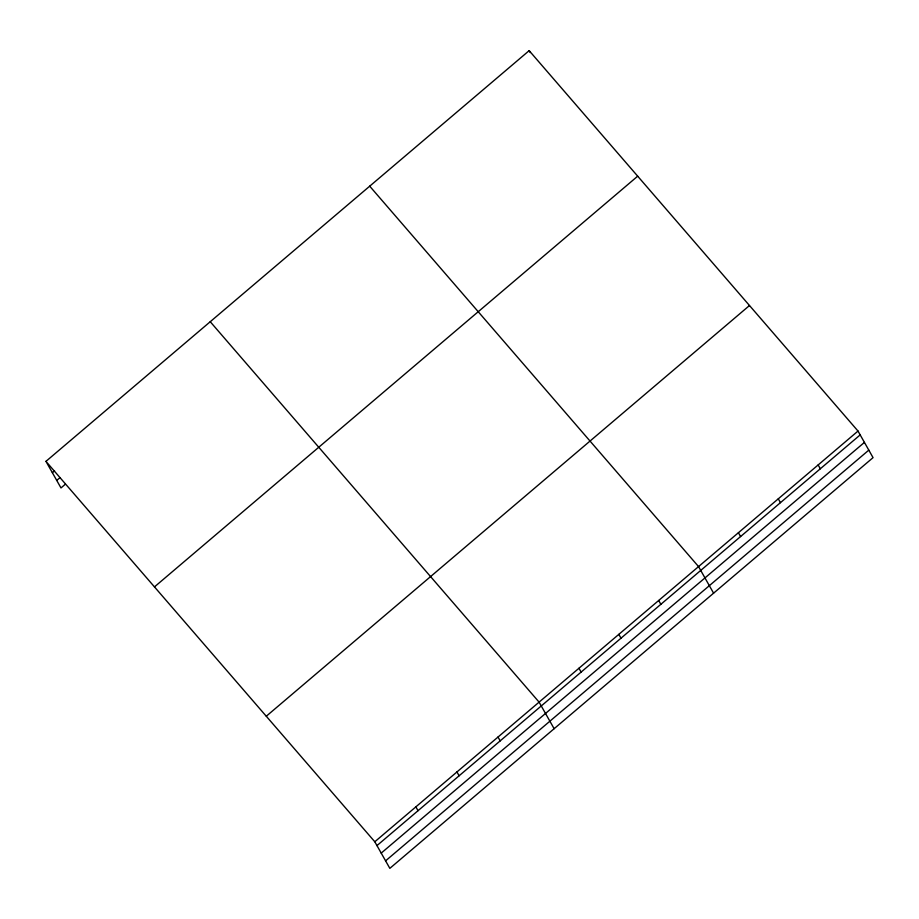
<?xml version="1.0" encoding="UTF-8"?>
<svg xmlns="http://www.w3.org/2000/svg" width="919" height="919" viewBox="0 0 919 919"><rect width="100%" height="100%" fill="white"/><g stroke="black" fill="none" stroke-linecap="round" stroke-linejoin="round"><path stroke-width="1.38" d="M45.95 461.361L529.16 50.648L858.013 431.057L873.05 457.639L389.84 868.352L374.803 841.77L45.95 461.361L60.987 487.943L65.306 484.267M52.36 472.699L54.531 470.861M56.737 480.43L59.988 477.673M154.472 586.896L637.683 176.184M266.28 716.234L749.49 305.522M374.803 841.77L858.013 431.057M376.962 845.606L860.184 434.894M381.213 853.108L864.423 442.395M385.589 860.85L868.8 450.138M369.702 186.178L698.555 566.598L713.592 593.18M210.244 321.719L539.097 702.127L554.134 728.71M818.151 464.945L820.311 468.77M529.16 50.648L530.252 52.555M778.278 498.833L780.449 502.659M738.416 532.71L740.588 536.547M658.682 600.486L660.853 604.311M618.82 634.363L620.991 638.2M578.959 668.251L581.118 672.076M498.018 737.038L500.189 740.875M456.95 771.949L459.109 775.785M415.87 806.859L418.042 810.696"/></g></svg>
